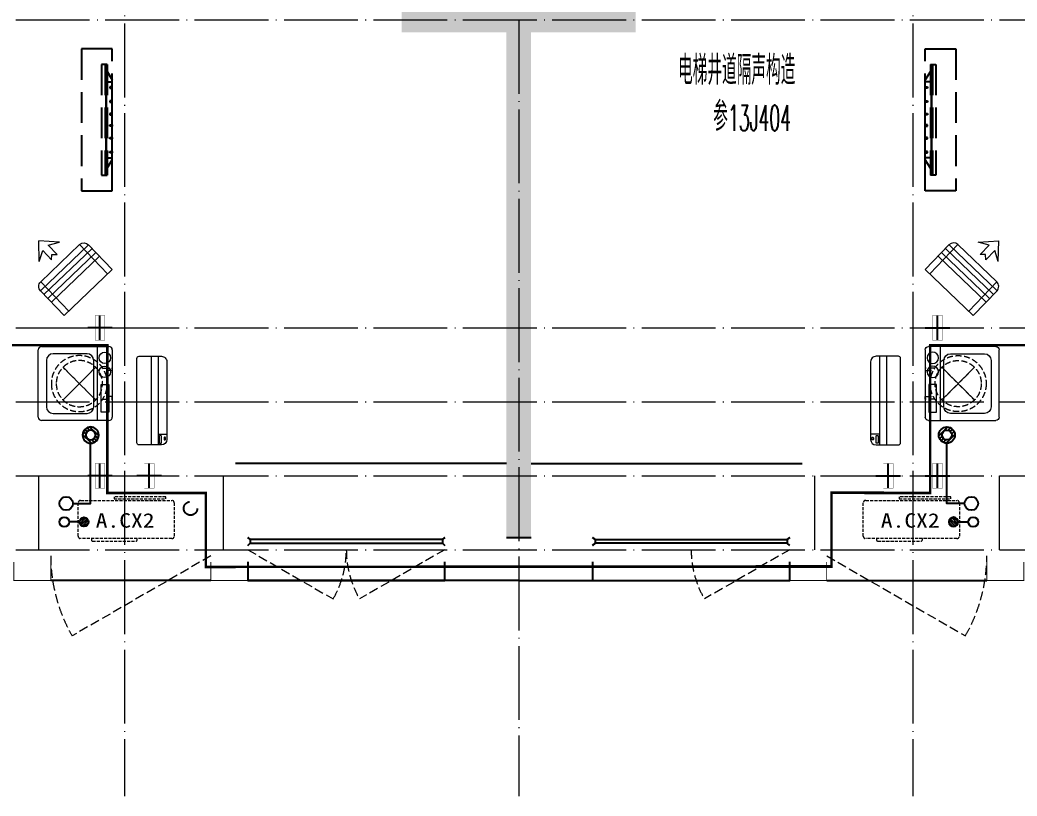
# Model space of a CAD drawing. Extents: x 27938 to 725830, y -209821 to 1628073.
# Drawn here: x 281767 to 289862, y -178135 to -171835 of the extents above; entities that cross this region are included whole.
import ezdxf

# ---------------------------------------------------------------- set-up
doc = ezdxf.new("R2010")
doc.units = 0
doc.header["$LTSCALE"] = 1000
doc.header["$MEASUREMENT"] = 0
for name, pattern in [('$1$DASH', [0.35, 0.25, -0.1]), ('A户型$0$DASH', [0.35, 0.25, -0.1]), ('DASH', [0.35, 0.25, -0.1]), ('DOTE', [2.4200000000000004, 2, -0.2, 0.02, -0.2])]:
    doc.linetypes.add(name, pattern=pattern)
for name, color, linetype in [('3-栏杆1', 135, 'Continuous'), ('3.5方案汇报，与郭总、侯月琴确定户型_t8$0$2020.03.04 -1安徽标准化洋房户型(UA）_t8_t8$0$看线', 154, 'Continuous'), ('5fur', 250, 'Continuous'), ('EQUIP_地漏', 7, 'Continuous'), ('PUB_TEXT', 4, 'Continuous'), ('VPIPE-凝结', 150, 'Continuous'), ('VPIPE-废水', 31, 'Continuous'), ('VPIPE-雨水', 4, 'DASH'), ('保温', 6, 'Continuous'), ('机电标识类', 1, 'Continuous'), ('看线', 251, 'Continuous')]:
    doc.layers.add(name, color=color, linetype=linetype)
for name, color, linetype, lineweight in [('DOTE', 19, 'DOTE', 9), ('LVTRY', 1, 'Continuous', 13), ('WINDOW', 144, 'Continuous', 15), ('平面-空调室内机', 176, 'Continuous', 9), ('平面-空调预留孔', 173, 'Continuous', 15), ('空调', 76, 'Continuous', 13), ('粉刷', 251, 'Continuous', 9)]:
    doc.layers.add(name, color=color, linetype=linetype, lineweight=lineweight)
doc.styles.add('_TCH_DIM', font='SIMPLEX.shx', dxfattribs={"width": 0.7, "bigfont": 'GBCBIG.shx'})
doc.styles.add('黑体', font='')
doc.styles.get('黑体').set_extended_font_data('SimHei')
pattern_1 = [(90, (-503782.4698887531, -516048.4609178798), (-16.49778, 1.010197673501861e-15), [9.525, -19.05]), (210, (-503782.4698887531, -516048.4609178798), (8.248889999999996, -14.28749658604684), [9.525, -19.05]), (150, (-503782.4698887531, -516038.9359178797), (-8.248890000000003, -14.28749658604684), [9.525, -19.05])]

# ---------------------------------------------------------------- blocks, each defined once
blk = doc.blocks.new('FGDGDRGSDGDG')
at = {"layer": 'DOTE', "linetype": 'DOTE', "ltscale": 0.3}
for p, q in [((500682.4698887554, 523848.4609176682), (500682.4698887556, 513948.4609178714)), ((507082.4698887558, 523848.4609176682), (507082.4698887556, 513948.4609178714)), ((488182.4698887547, 520248.4609178246), (546982.4698887588, 520248.4609178246)), ((503882.4698887558, 520248.4609178244), (503882.4698887556, 513948.4609178714)), ((488182.4698887547, 517748.4609178717), (546982.4698887588, 517748.4609178717)), ((488182.4698887547, 517148.4609178717), (546982.4698887588, 517148.4609178717)), ((488182.4698887547, 516548.4609178717), (546982.4698887588, 516548.4609178717)), ((499982.4698887547, 516548.4609178717), (499982.4698887547, 515948.4609178714)), ((501482.4698887643, 516548.4609178104), (501482.4698887643, 515948.4609178102)), ((506282.4698897889, 516548.4609167323), (506282.4698895194, 515948.460916732)), ((507782.4698897986, 516548.4609161197), (507782.469889529, 515948.4609161195)), ((488182.4698887547, 515948.4609178714), (546982.4698887588, 515948.4609178714))]:
    blk.add_line(p, q, dxfattribs=at)
blk = doc.blocks.new('A$C00A30745')
at = {"layer": '5fur', "linetype": 'A户型$0$DASH'}
for p, q in [((10300.0028433525, 2164.180183634395), (10050.0028419015, 2164.180183634395)), ((10050.0028419015, 2164.180183634395), (10050.0028419015, 1014.180183634395)), ((10300.0028433525, 1014.180183634395), (10300.0028433525, 2164.180183634395)), ((10257.79809445224, 2039.180183634453), (10213.39139856945, 2039.180183634453)), ((10213.39139856945, 2039.180183634453), (10213.39139856945, 1139.172503432608)), ((10241.92279888981, 2039.180183634453), (10241.92279888981, 1139.172503432608)), ((10241.92279888981, 2030.909556717728), (10257.79809445224, 2030.909556717728)), ((10257.79809445224, 2039.180183634453), (10257.79809445224, 1139.172503432608)), ((10241.92279888981, 2020.682196715439), (10257.79809445224, 2020.682196715439)), ((10241.92279888981, 2010.45483671315), (10257.79809445224, 2010.45483671315)), ((10241.92279888981, 2000.227476710861), (10257.79809445224, 2000.227476710861)), ((10241.92279888981, 1990.000116708572), (10257.79809445224, 1990.000116708572)), ((10241.92279888981, 1979.772756706283), (10257.79809445224, 1979.772756706283)), ((10241.92279888981, 1969.545396703994), (10257.79809445224, 1969.545396703994)), ((10241.92279888981, 1959.318036701705), (10257.79809445224, 1959.318036701705)), ((10241.92279888981, 1949.090676699416), (10257.79809445224, 1949.090676699416)), ((10257.79809445224, 1981.222418216523), (10300.00284317939, 1914.493477193173)), ((10241.92279888981, 1938.863316697069), (10257.79809445224, 1938.863316697069)), ((10241.92279888981, 1928.635956694779), (10257.79809445224, 1928.635956694779)), ((10241.92279888981, 1918.40859669249), (10257.79809445224, 1918.40859669249)), ((10241.92279888981, 1908.181236690201), (10257.79809445224, 1908.181236690201)), ((10241.92279888981, 1897.953876687912), (10257.79809445224, 1897.953876687912)), ((10241.92279888981, 1887.726516685623), (10257.79809445224, 1887.726516685623)), ((10241.92279888981, 1877.499156683334), (10257.79809445224, 1877.499156683334)), ((10241.92279888981, 1867.271796681045), (10257.79809445224, 1867.271796681045)), ((10257.79809445224, 1896.626223484927), (10300.00284317939, 1896.626223484927)), ((10300.00284317939, 1263.859209873888), (10300.00284317939, 1914.493477193173)), ((10241.92279888981, 1857.044436678756), (10257.79809445224, 1857.044436678756)), ((10241.92279888981, 1846.817076676467), (10257.79809445224, 1846.817076676467)), ((10241.92279888981, 1836.589716674178), (10257.79809445224, 1836.589716674178)), ((10241.92279888981, 1826.362356671889), (10257.79809445224, 1826.362356671889)), ((10241.92279888981, 1816.134996669542), (10257.79809445224, 1816.134996669542)), ((10241.92279888981, 1805.907636667253), (10257.79809445224, 1805.907636667253)), ((10241.92279888981, 1795.680276664963), (10257.79809445224, 1795.680276664963)), ((10241.92279888981, 1785.452916662674), (10257.79809445224, 1785.452916662674)), ((10280.37433388911, 1855.75499568024), (10280.37433388911, 1845.062579597929)), ((10300.00284317939, 1855.75499568024), (10280.37433388911, 1855.75499568024)), ((10280.37433388911, 1845.062579597929), (10300.00284317939, 1845.062579597929)), ((10300.00284317939, 1845.062579597929), (10300.00284317939, 1855.75499568024)), ((10241.92279888981, 1775.225556660385), (10257.79809445224, 1775.225556660385)), ((10241.92279888981, 1764.998196658096), (10257.79809445224, 1764.998196658096)), ((10241.92279888981, 1754.770836655807), (10257.79809445224, 1754.770836655807)), ((10241.92279888981, 1744.543476653518), (10257.79809445224, 1744.543476653518)), ((10241.92279888981, 1734.316116651229), (10257.79809445224, 1734.316116651229)), ((10241.92279888981, 1724.08875664894), (10257.79809445224, 1724.08875664894)), ((10241.92279888981, 1713.861396646651), (10257.79809445224, 1713.861396646651)), ((10241.92279888981, 1703.634036644362), (10257.79809445224, 1703.634036644362)), ((10280.37433388911, 1742.686708917608), (10280.37433388911, 1731.994292835298)), ((10300.00284317939, 1742.686708917608), (10280.37433388911, 1742.686708917608)), ((10280.37433388911, 1731.994292835298), (10300.00284317939, 1731.994292835298)), ((10300.00284317939, 1731.994292835298), (10300.00284317939, 1742.686708917608)), ((10241.92279888981, 1693.406676642015), (10257.79809445224, 1693.406676642015)), ((10241.92279888981, 1683.179316639726), (10257.79809445224, 1683.179316639726)), ((10241.92279888981, 1672.951956637437), (10257.79809445224, 1672.951956637437)), ((10241.92279888981, 1662.724596635147), (10257.79809445224, 1662.724596635147)), ((10241.92279888981, 1652.497236632858), (10257.79809445224, 1652.497236632858)), ((10241.92279888981, 1642.269876630569), (10257.79809445224, 1642.269876630569)), ((10241.92279888981, 1632.04251662828), (10257.79809445224, 1632.04251662828)), ((10241.92279888981, 1621.815156625991), (10257.79809445224, 1621.815156625991)), ((10280.37433388911, 1639.635365772236), (10280.37433388911, 1628.942949689925)), ((10300.00284317939, 1639.635365772236), (10280.37433388911, 1639.635365772236)), ((10280.37433388911, 1628.942949689925), (10300.00284317939, 1628.942949689925)), ((10300.00284317939, 1628.942949689925), (10300.00284317939, 1639.635365772236)), ((10241.92279888981, 1611.587796623702), (10257.79809445224, 1611.587796623702)), ((10241.92279888981, 1601.360436621413), (10257.79809445224, 1601.360436621413)), ((10241.92279888981, 1591.133076619124), (10257.79809445224, 1591.133076619124)), ((10241.92279888981, 1580.905716616835), (10257.79809445224, 1580.905716616835)), ((10241.92279888981, 1570.678356614546), (10257.79809445224, 1570.678356614546)), ((10241.92279888981, 1560.450996612199), (10257.79809445224, 1560.450996612199)), ((10241.92279888981, 1550.22363660991), (10257.79809445224, 1550.22363660991)), ((10241.92279888981, 1539.996276607621), (10257.79809445224, 1539.996276607621)), ((10280.37433388911, 1538.717321294767), (10280.37433388911, 1549.409737377136)), ((10280.37433388911, 1549.409737377136), (10300.00284317939, 1549.409737377136)), ((10300.00284317939, 1538.717321294767), (10280.37433388911, 1538.717321294767)), ((10300.00284317939, 1549.409737377136), (10300.00284317939, 1538.717321294767)), ((10241.92279888981, 1529.768916605331), (10257.79809445224, 1529.768916605331)), ((10241.92279888981, 1519.541556603042), (10257.79809445224, 1519.541556603042)), ((10241.92279888981, 1509.314196600753), (10257.79809445224, 1509.314196600753)), ((10241.92279888981, 1499.086836598464), (10257.79809445224, 1499.086836598464)), ((10241.92279888981, 1488.859476596175), (10257.79809445224, 1488.859476596175)), ((10241.92279888981, 1478.632116593886), (10257.79809445224, 1478.632116593886)), ((10241.92279888981, 1468.404756591597), (10257.79809445224, 1468.404756591597)), ((10241.92279888981, 1458.177396589308), (10257.79809445224, 1458.177396589308)), ((10241.92279888981, 1447.950036587019), (10257.79809445224, 1447.950036587019)), ((10241.92279888981, 1437.722676584672), (10257.79809445224, 1437.722676584672)), ((10241.92279888981, 1427.495316582383), (10257.79809445224, 1427.495316582383)), ((10241.92279888981, 1417.267956580094), (10257.79809445224, 1417.267956580094)), ((10241.92279888981, 1407.040596577805), (10257.79809445224, 1407.040596577805)), ((10241.92279888981, 1396.813236575515), (10257.79809445224, 1396.813236575515)), ((10241.92279888981, 1386.585876573226), (10257.79809445224, 1386.585876573226)), ((10241.92279888981, 1376.358516570937), (10257.79809445224, 1376.358516570937)), ((10280.37433388911, 1435.665978149395), (10280.37433388911, 1446.358394231764)), ((10280.37433388911, 1446.358394231764), (10300.00284317939, 1446.358394231764)), ((10300.00284317939, 1435.665978149395), (10280.37433388911, 1435.665978149395)), ((10300.00284317939, 1446.358394231764), (10300.00284317939, 1435.665978149395)), ((10241.92279888981, 1366.131156568648), (10257.79809445224, 1366.131156568648)), ((10241.92279888981, 1355.903796566359), (10257.79809445224, 1355.903796566359)), ((10241.92279888981, 1345.67643656407), (10257.79809445224, 1345.67643656407)), ((10241.92279888981, 1335.449076561781), (10257.79809445224, 1335.449076561781)), ((10241.92279888981, 1325.221716559492), (10257.79809445224, 1325.221716559492)), ((10241.92279888981, 1314.994356557145), (10257.79809445224, 1314.994356557145)), ((10241.92279888981, 1304.766996554856), (10257.79809445224, 1304.766996554856)), ((10280.37433388911, 1322.597691386763), (10280.37433388911, 1333.290107469074)), ((10280.37433388911, 1333.290107469074), (10300.00284317939, 1333.290107469074)), ((10300.00284317939, 1322.597691386763), (10280.37433388911, 1322.597691386763)), ((10300.00284317939, 1333.290107469074), (10300.00284317939, 1322.597691386763)), ((10241.92279888981, 1294.539636552567), (10257.79809445224, 1294.539636552567)), ((10241.92279888981, 1284.312276550278), (10257.79809445224, 1284.312276550278)), ((10241.92279888981, 1274.084916547989), (10257.79809445224, 1274.084916547989)), ((10241.92279888981, 1263.857556545699), (10257.79809445224, 1263.857556545699)), ((10241.92279888981, 1253.63019654341), (10257.79809445224, 1253.63019654341)), ((10241.92279888981, 1243.402836541121), (10257.79809445224, 1243.402836541121)), ((10241.92279888981, 1233.175476538832), (10257.79809445224, 1233.175476538832)), ((10241.92279888981, 1222.948116536543), (10257.79809445224, 1222.948116536543)), ((10257.79809445224, 1281.726463582134), (10300.00284317939, 1281.726463582134)), ((10257.79809445224, 1197.130268850538), (10300.00284317939, 1263.859209873888)), ((10213.39139856945, 1139.172503432608), (10257.79809445224, 1139.172503432608)), ((10241.92279888981, 1212.720756534254), (10257.79809445224, 1212.720756534254)), ((10241.92279888981, 1202.493396531965), (10257.79809445224, 1202.493396531965)), ((10241.92279888981, 1192.266036529676), (10257.79809445224, 1192.266036529676)), ((10241.92279888981, 1182.038676527329), (10257.79809445224, 1182.038676527329)), ((10241.92279888981, 1171.81131652504), (10257.79809445224, 1171.81131652504)), ((10241.92279888981, 1161.583956522751), (10257.79809445224, 1161.583956522751)), ((10241.92279888981, 1151.356596520462), (10257.79809445224, 1151.356596520462)), ((10241.92279888981, 1141.129236518173), (10257.79809445224, 1141.129236518173)), ((10050.0028419015, 1014.180183634395), (10300.0028433525, 1014.180183634395))]:
    blk.add_line(p, q, dxfattribs=at)
blk = doc.blocks.new('RECTANG')
for p, q in [((1.00000000000004, 1.00000000000004), (0, 1.00000000000004)), ((0, 1.00000000000004), (0, 0)), ((1.00000000000004, 0), (1.00000000000004, 1.00000000000004)), ((0, 0), (1.00000000000004, 0))]:
    blk.add_line(p, q)
blk = doc.blocks.new('洗衣机')
at = {"layer": 'LVTRY'}
for p, q in [((3790993.746954995, 243444.5237557961), (3790993.746954995, 242899.1124234381)), ((3791567.361739737, 243472.1311109139), (3791020.978428917, 243472.1311109139)), ((3791116.547650196, 243472.1311109139), (3791116.547650196, 242871.5050683203)), ((3791594.59321366, 242899.1124234381), (3791594.59321366, 243444.5237557961)), ((3791198.977629842, 243412.6941587822), (3791474.884451542, 243412.6941587822)), ((3791145.054954439, 242982.4807401235), (3791145.054954439, 243358.0271784722)), ((3791528.807126945, 243358.0271784722), (3791528.807126945, 242982.4807401235)), ((3791474.884451542, 242927.8137598135), (3791198.977629842, 242927.8137598135)), ((3791020.978428917, 242871.5050683203), (3791567.361739737, 242871.5050683203))]:
    blk.add_line(p, q, dxfattribs=at)
at = {"layer": 'LVTRY', "extrusion": (0, 0, -1)}
for centre, major_axis, ratio, start_param, end_param in [((3791020.978428917, 243444.5237557961), (-1.908531711022078e-08, 27.60735511779785), 0.9863847444471043, -1.570796326112996, 7.008549296472211e-10), ((3791567.361739737, 243444.5237557961), (-5.264563262736361e-09, 27.60735511779785), 0.9863847444471043, 1.933262439024475e-10, 1.570796326982994), ((3791055.147302595, 243379.8474220779), (-1.532403957494624e-08, 46.92390957762836), 0.9863847444493448, 3.141592653920872, 9.424777961100459), ((3791198.977629842, 243358.0271784722), (4.764609934498854e-09, 54.66698031005217), 0.9863847444472746, 4.712388980298719, 6.283185307091227), ((3791474.884451542, 243358.0271784722), (-4.76474120185596e-09, 54.66698031005217), 0.9863847444472746, 8.836242848531128e-11, 1.57079632688087), ((3791055.147302595, 243265.6659087724), (-1.532403957494624e-08, 46.92390957762836), 0.9863847444493448, 3.141592653920872, 9.424777961100459), ((3791198.977629842, 242982.4807401235), (-6.265914279833452e-09, 54.66698031005218), 0.9863847444472746, 3.141592653705994, 4.712388980497749), ((3791474.884451542, 242982.4807401235), (6.265651745155644e-09, 54.66698031005217), 0.986384744447275, 1.570796326681842, 3.141592653473596), ((3791020.978428917, 242899.1124234381), (1.908525212675288e-08, 27.60735511779785), 0.9863847444471043, 3.14159265288894, 4.712388979702792), ((3791567.361739737, 242899.1124234381), (5.264433297526799e-09, 27.60735511779784), 0.9863847444471044, 1.570796326606803, 3.141592653396471)]:
    blk.add_ellipse(centre, major_axis=major_axis, ratio=ratio, start_param=start_param, end_param=end_param, dxfattribs=at)
at = {"layer": 'LVTRY', "xscale": 63.25620569481588, "yscale": 224.5369532744355, "zscale": 64.12934308941763, "rotation": 180}
blk.add_blockref('RECTANG', (3791085.200501846, 243162.4333077016), dxfattribs=at)
blk = doc.blocks.new('$TwtSys$00000543')
for p, q in [((-93.61191613507253, -8.532828222891112), (8.532828222720127, 93.61191613524352)), ((-8.532828222720127, -93.61191613524352), (93.6119161354145, 8.532828222891112)), ((12.46562189858378, 55.00516585458899), (41.70321270589193, 84.24275666206813)), ((39.88082245889382, 39.88082245889382), (66.46803743171768, 66.46803743154669)), ((55.00516585475998, 12.46562189841279), (84.24275666206813, 41.70321270589193)), ((-84.24275666206813, -41.70321270589193), (-55.00516585475998, -12.46562189841279)), ((-66.46803743308556, -66.46803743308556), (-39.88082245889382, -39.88082245889382)), ((-41.70321270589193, -84.24275666206813), (-12.46562189824181, -55.00516585458899))]:
    blk.add_line(p, q)
for radius in [94, 56.4]:
    blk.add_circle((0, 0), radius)
blk = doc.blocks.new('dnfhfn')
at = {"linetype": '$1$DASH', "ltscale": 0.2}
for p, q in [((101.8984962723892, 495.000031470118, -2.359636360997379e-09), (121.8984962723892, 495.000031470118, -2.359636360997379e-09)), ((101.8984962723892, 417.1853479389541, -2.359636360997379e-09), (101.8984962723892, 495.000031470118, -2.359636360997379e-09)), ((121.8984962723892, 495.000031470118, -2.359636360997379e-09), (121.8984962723892, 429.0058331504954, -2.359636360997379e-09)), ((353.1017998967993, 495.000031470118, -2.359636360997379e-09), (333.1017998967993, 495.000031470118, -2.359636360997379e-09)), ((333.1017998967993, 495.000031470118, -2.359636360997379e-09), (333.1017998967993, 429.0058331504954, -2.359636360997379e-09)), ((353.1017998967993, 417.1853479389541, -2.359636360997379e-09), (353.1017998967993, 495.000031470118, -2.359636360997379e-09))]:
    blk.add_line(p, q, dxfattribs=at)
at = {"linetype": '$1$DASH', "ltscale": 0.2, "elevation": -2.359636360997379e-09}
for points in [[(94.91774319857359, 360.0825529289432), (94.91774319857359, 360.0825529289432), (360.0827860850841, 94.91750992601737), (360.0827860850841, 94.91750992601737)], [(360.0827861726284, 360.0825529010035), (94.91774310916662, 94.91750995395705), (94.91774310916662, 94.91750995395705), (360.0827861726284, 360.0825529010035)]]:
    blk.add_lwpolyline(points, close=True, dxfattribs=at)
at = {"linetype": '$1$DASH', "ltscale": 0.2}
for radius in [227.5000000426377, 187.5000000426377]:
    blk.add_circle((227.5002646408975, 227.5000314274803, -2.359636360997379e-09), radius, dxfattribs=at)
blk = doc.blocks.new('$TwtSys$00000141')
at = {"color": 1}
for p, q in [((-47.09803151780761, 3.836055847277748), (-5.041545145413693, 45.89254221967349)), ((-47.09803151780761, 3.836055847277748), (-5.041545145413693, 45.89254221967349)), ((-43.60958444554853, -17.52724007043071), (17.52724007042889, 43.60958444554853)), ((-43.60958444554853, -17.52724007043071), (17.52724007042889, 43.60958444554853)), ((-33.23401871576607, -33.23401871577153), (33.23401871576607, 33.23401871576425)), ((-33.23401871576607, -33.23401871576971), (33.23401871576607, 33.23401871576425)), ((-16.17805684451741, -43.53063328177632), (43.79137317708955, 16.43879673983065)), ((-16.17805684451741, -43.53063328177632), (43.79137317708955, 16.43879673983247)), ((5.715553844029273, -46.12975947626182), (46.12974035062325, -5.715572969671484)), ((5.715553844029273, -46.12975947626182), (46.12974035062325, -5.715572969671484))]:
    blk.add_line(p, q, dxfattribs=at)
blk.add_circle((0, -1.818989403545856e-12), 47, dxfattribs=at)
blk.add_circle((0, -1.818989403545856e-12), 47, dxfattribs=at)
blk = doc.blocks.new('ferre')
at = {"layer": '平面-空调预留孔', "linetype": 'DASH', "ltscale": 0.1}
for p, q in [((93392.71730405767, 115403.4805673846), (93392.71730405767, 115393.4805673846)), ((93402.71730405767, 115383.4805673846), (93755.55297231418, 115383.4805673846)), ((93765.55297231418, 115393.4805673846), (93765.55297231418, 115403.4805673846))]:
    blk.add_line(p, q, dxfattribs=at)
blk.add_lwpolyline([(94045.86423898651, 115403.4805673849), (93305.86423898651, 115403.4805673846, -0.414213562373517), (93285.86423898651, 115423.4805673846), (93285.86423898698, 115693.4805673846, -0.414213562372746), (93305.86423898698, 115713.4805673846), (94045.86423898605, 115713.4805673846, -0.4142135623727947), (94065.86423898605, 115693.4805673846), (94065.86423898651, 115423.4805673851, -0.4142135623733224)], format="xyb", close=True, dxfattribs=at)
blk.add_lwpolyline([(93996.6522452461, 115742.5898858035), (93576.83409988158, 115742.5898858035), (93576.83409988158, 115727.4758301467), (93996.6522452461, 115727.4758301467)], close=True, dxfattribs=at)
for centre, start, end in [((93402.71730405767, 115393.4805673846), 180, 270), ((93755.55297231418, 115393.4805673846), 270, 0)]:
    blk.add_arc(centre, 10, start, end, dxfattribs=at)
at = {"layer": '平面-空调预留孔', "color": 251, "linetype": 'DASH', "ltscale": 0.1, "true_color": 0x636466, "style": '黑体', "width": 1.2}
blk.add_text('A.CX2', height=117.045, dxfattribs=at).set_placement((93428.26006472872, 115492.1053570627))
blk = doc.blocks.new('fergve')
at = {"layer": '平面-空调预留孔', "linetype": 'DASH', "ltscale": 0.1}
blk.add_blockref('ferre', (25670.00000000033, -60415.83149240454), dxfattribs=at)
blk = doc.blocks.new('dasdasf1sa2f31as32f')
for p, q in [((-116.0333029678441, 585.5764855154375), (43.31421442719875, 640.474787555806)), ((-22.77745136787416, 585.5073602304651), (-116.0333029678441, 585.5764855154375)), ((-22.77745136787416, 585.5073602304651), (-73.37246493535349, 493.2492008739632)), ((82.68419507401995, 476.5984332799144), (43.31421442719875, 640.474787555806)), ((-473.4737950866693, 259.6563084750783), (-339.4594785901136, 504.0265200089943)), ((-269.8119794043596, 524.3392218776735), (-427.6640969782602, 236.5016507070477)), ((134.6253530689864, 245.484414406435), (-338.8351731522707, 505.1322360634172)), ((-269.8119794043596, 524.3392218776735), (113.7016146283713, 314.0177107195245)), ((-31.30690161697567, 504.4059078391083), (-73.37246493535349, 493.2492008739632)), ((-18.10105440387269, 462.9379765309382), (-31.30690161697567, 504.4059078391083)), ((32.42647185805254, 555.0730752506729), (-18.10105440387269, 462.9379765309382)), ((82.68419507401995, 476.5984332799144), (32.42647185805254, 555.0730752506729)), ((92.58920825674431, 168.8330396253091), (-380.8957810040447, 428.4689359338913)), ((114.6759563127998, 208.4019676803059), (-359.0953820513678, 468.2211672088001)), ((72.34237424354069, 131.9136772763986), (-401.1422099253978, 391.5503122554119)), ((0, 0), (-473.4737950866693, 259.6563084750783)), ((113.7016146283713, 314.0177107195245), (-44.1505029455293, 26.18013954889921)), ((134.0143164967885, 244.3702115339634), (0, 0))]:
    blk.add_line(p, q)
for centre, radius, start, end in [((-294.4793780628825, 479.3591213504569), 51.30000000018548, 61.25933126190097, 151.2593312616622), ((89.03421596984845, 269.0376101925353), 51.29999999996637, 331.2593312598987, 61.25933126186338)]:
    blk.add_arc(centre, radius, start, end)
blk = doc.blocks.new('dongkong')
blk.add_wipeout([(-603756.0415179721, 210770.96306340612), (-603756.0415180603, 210570.80961624245), (-603836.0415181214, 210570.80961593534), (-603836.0415181519, 210770.96306307407)])
at = {"layer": '机电标识类', "color": 250, "linetype": 'DASH', "ltscale": 400}
for p, q in [((-603796.0415180789, 210770.9630630909), (-603796.0415180789, 210570.8096162414)), ((-603896.0415180789, 210670.6929921169), (-603696.0415180789, 210670.6929921169))]:
    blk.add_line(p, q, dxfattribs=at)
at = {"layer": '空调', "color": 6, "linetype": 'DASH', "const_width": 2}
blk.add_lwpolyline([(-603756.0415180789, 210770.9630630909), (-603756.0415180789, 210570.8096162414), (-603836.0415180789, 210570.8096162414), (-603836.0415180789, 210770.9630630909)], close=True, dxfattribs=at)
blk = doc.blocks.new('A$C001338C2')
for p, q in [((844.9999883423079, 303.6000072514144), (54.99998834231155, 303.6000543390692)), ((109.0525457565491, 214.7673082745569), (109.0525510513944, 303.6000511174025)), ((-1.49359439092e-05, 248.6000576173246), (-2.84423585981e-05, 22.0000576172315)), ((899.9999715576414, 22.00000397306576), (899.9999850640525, 248.6000039731589)), ((21.99997024633922, 5.63059293199e-05), (877.9999702463392, 5.2843679441e-06))]:
    blk.add_line(p, q)
at = {"lineweight": 5}
for p, q in [((899.9999830474662, 214.7672611304297), (-1.69525337697e-05, 214.7673147745954)), ((899.9999787804518, 143.1781611304468), (-2.12195482163e-05, 143.1782147746126))]:
    blk.add_line(p, q, dxfattribs=at)
for points in [[(89.24090579471158, 226.3562818807586), (22.19125331861505, 226.3562858772129, -0.414213562372504), (16.6912536464406, 231.8562862050385), (16.69125431894281, 243.1390318179401, -0.414213562373095), (22.19125464676836, 248.6390314901146), (89.24090712286488, 248.6390274936603, -0.414213562373095), (94.74090679503934, 243.1390271658347), (94.74090612253713, 231.8562815529331, -0.414213562373095)], [(73.08482630450817, 275.0144977724194), (56.77886350143308, 275.0144987443309, -0.414213562373095), (51.27886382925863, 280.5144990721565), (51.27886400034913, 283.3844664433818, -0.414213562373095), (56.77886432817468, 288.8844661155563), (73.08482713124977, 288.8844651436448, -0.4142135623732024), (78.58482680342422, 283.3844648158192), (78.58482663233372, 280.5144974445939, -0.414213562373095)]]:
    blk.add_lwpolyline(points, format="xyb", close=True)
for centre, radius, start, end in [((54.99998506405609, 248.6000543390692), 55.0000000000001, 89.99999658490542, 179.9999965849054), ((844.9999850640525, 248.6000072514144), 55.0000000000001, 359.9999965849054, 89.99999658490542), ((21.9999715576414, 22.00005630592932), 22.00000000000004, 179.9999965849054, 269.9999965849054), ((877.9999715576414, 22.00000528436794), 22.00000000000004, 269.9999965849054, 359.9999965849054)]:
    blk.add_arc(centre, radius, start, end)
blk = doc.blocks.new('A$C263B1184')
at = {"layer": '保温', "linetype": 'Continuous', "ltscale": 10}
h = blk.add_hatch(dxfattribs=at)
h.set_pattern_fill('HEX', color=251, scale=10, angle=90, style=0)
h.set_pattern_definition(pattern_1)
h.paths.add_polyline_path([(1050.098201912653, 4099.99990215787), (1050.098160506343, 4299.999899148068), (-849.9992586476728, 4300.000095792988), (-849.9992172413622, 4100.000098802673)])
h = blk.add_hatch(dxfattribs=at)
h.set_pattern_fill('HEX', color=251, scale=10, angle=90, style=0)
h.set_pattern_definition(pattern_1)
h.paths.add_polyline_path([(0.0989619892789051, 5.238689482212067e-10), (200.0989456800162, 5.238689482212067e-10), (200.0989061862347, 4099.999899148243), (0.09892249543918297, 4100.000095793162)])
at = {"layer": '保温', "color": 251, "linetype": 'ByBlock', "ltscale": 10}
blk.add_line((0, 0), (200.0000000021537, -1.268927007913589e-08), dxfattribs=at)

msp = doc.modelspace()

# ---------------------------------------------------------------- linework, layer by layer
at = {"color": 30, "const_width": 8}
for points in [[(281716.5787024735, -176234.8073441794), (281716.5787024735, -176384.8073441794), (282016.5787024829, -176384.8073441794), (282016.5787024792, -176234.8073441866)], [(283316.5776635585, -176234.8073442018), (283316.5776635585, -176384.8073442018), (283616.5776635678, -176384.8073442018), (283616.5776635641, -176234.807344209)], [(288316.5797413842, -176234.8073442018), (288316.5797413842, -176384.8073442018), (288016.5797413749, -176384.8073442018), (288016.5797413785, -176234.807344209)], [(289916.5787024691, -176234.8073441794), (289916.5787024691, -176384.8073441794), (289616.5787024598, -176384.8073441794), (289616.5787024635, -176234.8073441866)]]:
    msp.add_lwpolyline(points, dxfattribs=at)
at = {"layer": '3-栏杆1', "color": 5}
for p, q in [((283636.8462939778, -176052.5949224011), (283616.5776635807, -176034.8073440866)), ((283616.5776635807, -176034.8073440866), (283636.8462937975, -176052.5949222428)), ((283616.5776871306, -176101.7240771368), (283636.8462937947, -176081.8772021012)), ((283636.8462937975, -176052.5949222428), (283636.8462937947, -176081.8772021012)), ((285196.3090193843, -176052.6610120095), (283636.8462937977, -176052.6165200847)), ((283636.8462937949, -176081.8987901391), (285196.3090193871, -176081.9432621993)), ((285196.3090192041, -176052.5949346918), (285216.5776496011, -176034.8073563773)), ((285216.5776496011, -176034.8073563773), (285196.3090193843, -176052.5949345335)), ((285196.3090193843, -176052.5949345335), (285196.3090193871, -176081.8772143919)), ((285196.3090193871, -176081.8772143919), (285216.5776260512, -176101.7240894276)), ((285216.5776260512, -176101.7240894276), (285196.3090193871, -176081.8772143919)), ((286436.8483857389, -176052.594934692), (286416.5797553419, -176034.8073563775)), ((286416.5797553419, -176034.8073563775), (286436.8483855587, -176052.5949345337)), ((286436.8483855559, -176081.8772143921), (286416.5797788918, -176101.7240894277)), ((286416.5797788918, -176101.7240894277), (286436.8483855559, -176081.8772143921)), ((286436.8483855587, -176052.5949345337), (286436.8483855559, -176081.8772143921)), ((286436.8483855587, -176052.6610120097), (287996.3111111453, -176052.6165200853)), ((287996.3111111481, -176081.8987901398), (286436.8483855559, -176081.9432621995)), ((287996.3111109652, -176052.5949224018), (288016.5797413623, -176034.8073440872)), ((288016.5797413623, -176034.8073440872), (287996.3111111454, -176052.5949222434)), ((287996.3111111454, -176052.5949222434), (287996.3111111482, -176081.8772021018)), ((288016.5797178124, -176101.7240771375), (287996.3111111482, -176081.8772021018))]:
    msp.add_line(p, q, dxfattribs=at)
at = {"layer": '3.5方案汇报，与郭总、侯月琴确定户型_t8$0$2020.03.04 -1安徽标准化洋房户型(UA）_t8_t8$0$看线', "ltscale": 10}
for p, q in [((285716.5787025002, -175434.8073440527), (283516.5787024704, -175434.8073440527)), ((285916.5787024425, -175434.8073440527), (288116.5787024723, -175434.8073440527))]:
    msp.add_line(p, q, dxfattribs=at)
at = {"layer": 'VPIPE-凝结', "ltscale": 0.1}
for points in [[(282196.5787024708, -175759.8073441292), (282340.6820280499, -175759.807344129), (282340.6820280493, -175270.6073439672)], [(282248.978702251, -175909.8073459296), (282166.5787024708, -175909.8073441291)], [(289384.1787047941, -175909.8073499308), (289466.5787045744, -175909.8073482228)]]:
    msp.add_lwpolyline(points, dxfattribs=at)
at = {"layer": 'VPIPE-凝结'}
for centre in [(282126.5787024708, -175909.8073441291), (289506.5787045744, -175909.8073482676)]:
    msp.add_circle(centre, 40, dxfattribs=at)
at = {"layer": 'VPIPE-废水'}
for centre in [(282141.5787024708, -175759.8073441291), (289491.5787024719, -175759.8073441291)]:
    msp.add_circle(centre, 55, dxfattribs=at)
at = {"layer": 'VPIPE-雨水'}
msp.add_circle((283151.5787024677, -175799.8073426158), 55, dxfattribs=at)
at = {"layer": 'WINDOW', "color": 250, "linetype": 'DASH', "ltscale": 0.3}
for points in [[(283616.577663596, -176134.8073441054), (284309.3979866289, -176534.8073441074, 0.1316524975905399), (284416.5776636024, -176134.8073440977)], [(285216.5776636087, -176134.8073441054), (284523.7573405757, -176534.8073441074, -0.1316524975905399), (284416.5776636022, -176134.8073440977)], [(288016.5797413467, -176134.8073441054), (287323.7594183137, -176534.8073441074, -0.1316524975905399), (287216.5797413403, -176134.8073440977)], [(283316.5787024645, -176184.8073440875), (282190.745677538, -176834.8073440906, -0.1316524976281984), (282016.5787024838, -176184.8073440827)], [(288316.5787024782, -176184.8073440875), (289442.4117274047, -176834.8073440906, 0.1316524976281984), (289616.5787024589, -176184.8073440827)]]:
    msp.add_lwpolyline(points, format="xyb", dxfattribs=at)
at = {"layer": '看线', "color": 202, "ltscale": 0.5}
for points in [[(283616.5776635587, -176234.8073442068), (283616.5776635587, -176384.8073442068), (285216.5776635832, -176384.8073440797), (285216.5776635845, -176234.8073441056)], [(286416.5797413528, -176234.8073443102), (286416.5797413528, -176384.8073443102), (288016.5797413772, -176384.8073441832), (288016.5797413785, -176234.807344209)], [(283316.5776635585, -176384.8073442018), (282016.5787024507, -176384.8073441794)], [(285816.5787024714, -176384.8073441627), (283616.5776635356, -176384.8073441403)], [(285816.5787024713, -176384.8073441627), (288016.5797414071, -176384.8073441403)], [(288316.5797413842, -176384.8073442018), (289616.578702492, -176384.8073441794)]]:
    msp.add_lwpolyline(points, dxfattribs=at)

# ---------------------------------------------------------------- block references
for name, p in [('FGDGDRGSDGDG', (-218065.8911862843, -692083.268261977)), ('A$C00A30745', (272216.5787024733, -174234.8073366864))]:
    msp.add_blockref(name, p)
at = {"xscale": -1}
msp.add_blockref('A$C00A30745', (299416.5787024694, -174234.8073366864), dxfattribs=at)
at = {"layer": 'EQUIP_地漏', "yscale": 0.7000000000000001}
for p, xscale, zscale in [((282340.6820280493, -175204.8073439673), -0.7000000000000001, 0.7), ((289292.475376892, -175204.8073439637), 0.7000000000000001, 0.7000000000000001)]:
    msp.add_blockref('$TwtSys$00000543', p, dxfattribs=dict(at, xscale=xscale, zscale=zscale))
at = {"layer": 'EQUIP_地漏', "yscale": -0.8, "zscale": 0.8}
for p, xscale, rotation in [((282286.578702251, -175909.8073459296), -0.8, 180), ((289346.5787047942, -175909.8073498886), 0.8, 179.9999999357402)]:
    msp.add_blockref('$TwtSys$00000141', p, dxfattribs=dict(at, xscale=xscale, rotation=rotation))
at = {"layer": '平面-空调预留孔', "xscale": -1}
for name, p, rotation in [('dasdasf1sa2f31as32f', (282126.3454591644, -174234.8073441132), 15.00000000331026), ('dnfhfn', (282021.4819967893, -175014.4608352525, 2.359636360997379e-09), 270)]:
    msp.add_blockref(name, p, dxfattribs=dict(at, rotation=rotation))
at = {"layer": '平面-空调预留孔'}
for name, p, rotation in [('dasdasf1sa2f31as32f', (289506.8119457783, -174234.8073441132), 344.9999999966897), ('dnfhfn', (289611.6754081533, -175014.4608352525, 2.359636360997379e-09), 90.00000000000001)]:
    msp.add_blockref(name, p, dxfattribs=dict(at, rotation=rotation))
at = {"layer": '平面-空调预留孔', "yscale": 0.800000000046565, "zscale": 0.800000000046565}
for p, xscale, rotation in [((282716.6733697279, -175284.8073063641), -0.800000000046565, 269.9999997665698), ((288916.4840352148, -175284.8073063641), 0.800000000046565, 90.00000023343017)]:
    msp.add_blockref('A$C001338C2', p, dxfattribs=dict(at, xscale=xscale, rotation=rotation))
at = {"layer": '平面-空调预留孔'}
for p in [(163283.5606790342, -231032.4564190857), (169657.8682479347, -231032.4564190857)]:
    msp.add_blockref('fergve', p, dxfattribs=at)
at = {"layer": '粉刷', "xscale": -1}
msp.add_blockref('洗衣机', (4073510.325657306, -417957.208525902), dxfattribs=at)
at = {"layer": '粉刷'}
msp.add_blockref('洗衣机', (-3501877.168252363, -417957.208525902), dxfattribs=at)

# ---------------------------------------------------------------- texts
at = {"layer": 'PUB_TEXT', "color": 3, "style": '_TCH_DIM'}
for s, height, width, p in [('电梯井道隔声构造', 236.3120567375886, 0.7, (287109.638678459, -172360.5560540643)), ('参', 236.3120567375886, 0.7, (287395.4025082462, -172735.2705221494)), ('13J404', 208.25, 0.4941176470588236, (287515.8174018632, -172735.2705221494))]:
    msp.add_text(s, height=height, dxfattribs=dict(at, width=width)).set_placement(p)

# ---------------------------------------------------------------- next in the draw order: block references
at = {"layer": '平面-空调室内机', "ltscale": 0.3, "rotation": 180}
for p in [(-321379.559489404, 36335.88564801158), (-321379.5594902668, 35136.0022724095), (-320979.4628149394, 35136.00227212172)]:
    msp.add_blockref('dongkong', p, dxfattribs=at)
at = {"layer": '平面-空调室内机', "ltscale": 0.3, "xscale": -1, "rotation": 180}
for p in [(893012.7168943466, 36335.88564801158), (892612.6202198822, 35136.00227212172), (893012.7168952095, 35136.0022724095)]:
    msp.add_blockref('dongkong', p, dxfattribs=at)

# ---------------------------------------------------------------- next in the draw order: linework, layer by layer
at = {"color": 5, "linetype": 'DASH', "ltscale": 0.8, "const_width": 20}
msp.add_lwpolyline([(296676.5787024716, -174474.8082259698), (289156.6753763685, -174474.8073487712), (289156.6753772314, -175674.8073435019), (288356.5787024694, -175674.8073440772), (288356.5787024776, -176274.8073442769), (283276.5787024596, -176274.8073441674), (283276.5787024865, -175674.8073441399), (282476.4820277113, -175674.8073441072), (282476.4820285742, -174474.8073487722), (274956.5787024783, -174474.8082259874), (274956.5787024651, -175074.8073442401), (271976.5791725621, -175074.8073441082), (271976.4818597001, -166794.8073120497), (281776.4823292586, -166794.8151386745), (281776.4823292717, -165494.8073441272), (283476.5787002099, -165494.8073440913), (283476.5787002099, -163944.807342011), (288156.578704776, -163944.8073420498), (288156.5787047431, -165494.8073441089), (289856.6750391502, -165494.8073441268), (289856.6762260899, -166794.8073266713), (309176.481178891, -166794.8073619371)], dxfattribs=at)
at = {"layer": 'VPIPE-凝结', "ltscale": 0.1}
msp.add_lwpolyline([(289436.578702471, -175759.8073441255), (289292.475376892, -175759.8073441255), (289292.4753768921, -175270.6073439637)], dxfattribs=at)

# ---------------------------------------------------------------- next in the draw order: block references
msp.add_blockref('A$C263B1184', (285716.5787024679, -176034.8073440984))

doc.saveas('drawing.dxf')
